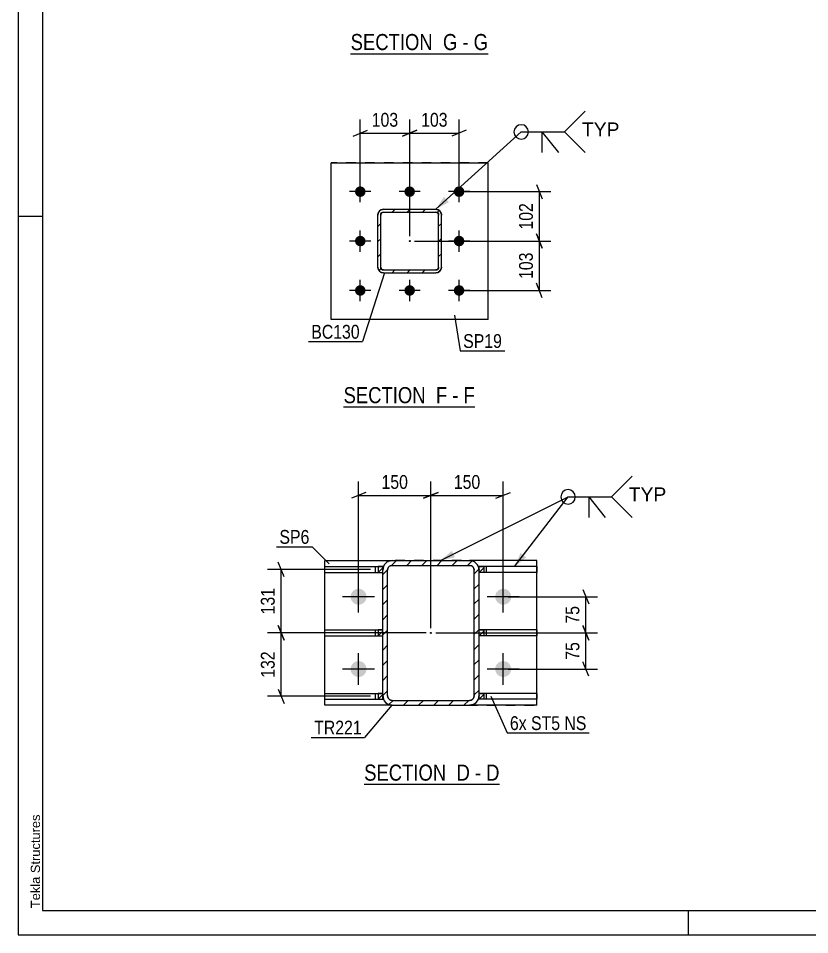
# Model space of a CAD drawing. Header units: millimetres. Extents: x 0 to 1189, y 0 to 841.
# Drawn here: x 0 to 164.1, y 0 to 190.1 of the extents above; entities that cross this region are included whole.
import ezdxf

# ---------------------------------------------------------------- set-up
doc = ezdxf.new("R2010")
doc.units = ezdxf.units.MM
doc.linetypes.add('DXK_LINE_DOT2', pattern=[3.9198, 1.9599, -1.9599])
doc.linetypes.add('DXK_LINE_DOT3', pattern=[5.9187, 2.979, -0.9799, 0.9799, -0.9799])
doc.styles.add('Arial', font='ARIAL.TTF', dxfattribs={"height": 0.2})
doc.styles.add('Arial Narrow', font='ARIALN.TTF', dxfattribs={"height": 0.2})

# ---------------------------------------------------------------- blocks, each defined once
blk = doc.blocks.new('Unknown-761554296-1134')
at = {"color": 5, "linetype": 'Continuous'}
for p, q in [((0, 841), (0, 0)), ((5, 836), (5, 5)), ((5, 149), (0, 149)), ((5, 5), (1184, 5)), ((139, 0), (139, 5)), ((0, 0), (1189, 0))]:
    blk.add_line(p, q, dxfattribs=at)
at = {"color": 174, "linetype": 'Continuous', "style": 'Arial'}
blk.add_text('Tekla Structures', height=1.9102, rotation=90, dxfattribs=at).set_placement((4.5, 5.5))
blk = doc.blocks.new('Unknown-761554296-15 - 3187')
at = {"color": 6, "linetype": 'Continuous'}
blk.add_line((71.73, 31.2), (99.8, 31.2), dxfattribs=at)
at = {"color": 0, "linetype": 'Continuous'}
for points in [[(89.84, 31.95), (89.84, 35.45), (71.73, 35.45), (71.73, 31.95)], [(93.65, 31.95), (93.65, 35.45), (90.89, 35.45), (90.89, 31.95)], [(95.98, 31.95), (95.98, 35.45), (94.7, 35.45), (94.7, 31.95)], [(99.8, 31.95), (99.8, 35.45), (97.03, 35.45), (97.03, 31.95)]]:
    blk.add_wipeout(points, dxfattribs=at)
at = {"color": 7, "linetype": 'Continuous', "style": 'Arial Narrow'}
for s, p in [('SECTION ', (71.73, 31.95)), ('D', (90.89, 31.95)), ('D', (97.03, 31.95)), ('-', (94.7, 31.95))]:
    blk.add_text(s, height=3.34, dxfattribs=at).set_placement(p)
blk = doc.blocks.new('Unknown-761554296-20 - 2183')
at = {"color": 6, "linetype": 'Continuous'}
blk.add_line((67.46, 109.51), (94.68, 109.51), dxfattribs=at)
at = {"color": 0, "linetype": 'Continuous'}
for points in [[(85.57, 110.26), (85.57, 113.76), (67.46, 113.76), (67.46, 110.26)], [(88.96, 110.26), (88.96, 113.76), (86.62, 113.76), (86.62, 110.26)], [(91.29, 110.26), (91.29, 113.76), (90.01, 113.76), (90.01, 110.26)], [(94.68, 110.26), (94.68, 113.76), (92.34, 113.76), (92.34, 110.26)]]:
    blk.add_wipeout(points, dxfattribs=at)
at = {"color": 7, "linetype": 'Continuous', "style": 'Arial Narrow'}
for s, p in [('SECTION ', (67.46, 110.26)), ('F', (86.62, 110.26)), ('F', (92.34, 110.26)), ('-', (90.01, 110.26))]:
    blk.add_text(s, height=3.34, dxfattribs=at).set_placement(p)
blk = doc.blocks.new('Unknown-761554296-21 - 1914')
at = {"color": 6, "linetype": 'Continuous'}
blk.add_line((68.93, 182.76), (97.43, 182.76), dxfattribs=at)
at = {"color": 0, "linetype": 'Continuous'}
for points in [[(87.03, 183.51), (87.03, 187.01), (68.93, 187.01), (68.93, 183.51)], [(91.07, 183.51), (91.07, 187.01), (88.08, 187.01), (88.08, 183.51)], [(93.39, 183.51), (93.39, 187.01), (92.12, 187.01), (92.12, 183.51)], [(97.43, 183.51), (97.43, 187.01), (94.44, 187.01), (94.44, 183.51)]]:
    blk.add_wipeout(points, dxfattribs=at)
at = {"color": 7, "linetype": 'Continuous', "style": 'Arial Narrow'}
for s, p in [('SECTION ', (68.93, 183.51)), ('G', (88.08, 183.51)), ('G', (94.44, 183.51)), ('-', (92.12, 183.51))]:
    blk.add_text(s, height=3.34, dxfattribs=at).set_placement(p)
blk = doc.blocks.new('Part-761554296-3251 - 3187')
at = {"linetype": 'Continuous'}
h = blk.add_hatch(dxfattribs=at)
h.set_pattern_fill('', scale=0.7, style=0, pattern_type=0)
h.set_pattern_definition([(45, (95.574, 48.8572), (-1.5715, 1.5715), [])])
h.paths.add_polyline_path([(95.57, 50.06), (95.57, 48.86), (96.55, 48.86), (96.55, 50.06)])
at = {"color": 7, "linetype": 'DXK_LINE_DOT2'}
for p, q in [((95.57, 48.86), (95.57, 50.06)), ((96.55, 50.06), (95.57, 50.06)), ((97.07, 48.86), (97.07, 50.06)), ((96.55, 48.86), (95.57, 48.86))]:
    blk.add_line(p, q, dxfattribs=at)
at = {"color": 2, "linetype": 'Continuous'}
for p, q in [((95.57, 48.86), (95.57, 50.06)), ((95.57, 50.06), (96.55, 50.06)), ((107.57, 50.06), (96.55, 50.06)), ((96.55, 50.06), (96.55, 48.86)), ((107.57, 50.06), (107.57, 48.86)), ((96.55, 48.86), (95.57, 48.86)), ((107.57, 48.86), (96.55, 48.86))]:
    blk.add_line(p, q, dxfattribs=at)
blk = doc.blocks.new('Part-761554296-3256 - 3187')
at = {"linetype": 'Continuous'}
h = blk.add_hatch(dxfattribs=at)
h.set_pattern_fill('', scale=0.7, style=0, pattern_type=0)
h.set_pattern_definition([(45, (95.574, 75.1572), (-1.5715, 1.5715), [])])
h.paths.add_polyline_path([(95.57, 76.36), (95.57, 75.16), (96.55, 75.16), (96.55, 76.36)])
at = {"color": 7, "linetype": 'DXK_LINE_DOT2'}
for p, q in [((95.57, 75.16), (95.57, 76.36)), ((96.55, 76.36), (95.57, 76.36)), ((97.07, 75.16), (97.07, 76.36)), ((96.55, 75.16), (95.57, 75.16))]:
    blk.add_line(p, q, dxfattribs=at)
at = {"color": 2, "linetype": 'Continuous'}
for p, q in [((95.57, 75.16), (95.57, 76.36)), ((95.57, 76.36), (96.55, 76.36)), ((107.57, 76.36), (96.55, 76.36)), ((96.55, 76.36), (96.55, 75.16)), ((107.57, 76.36), (107.57, 75.16)), ((96.55, 75.16), (95.57, 75.16)), ((107.57, 75.16), (96.55, 75.16))]:
    blk.add_line(p, q, dxfattribs=at)
blk = doc.blocks.new('Part-761554296-3317 - 3187')
at = {"color": 2, "linetype": 'Continuous'}
for p, q in [((63.57, 47.61), (63.57, 77.61)), ((63.57, 77.61), (77.57, 77.61)), ((107.57, 77.61), (93.57, 77.61)), ((107.57, 47.61), (107.57, 77.61)), ((77.57, 47.61), (63.57, 47.61)), ((107.57, 47.61), (93.57, 47.61))]:
    blk.add_line(p, q, dxfattribs=at)
at = {"color": 7, "linetype": 'DXK_LINE_DOT2'}
for p, q in [((107.57, 77.61), (77.57, 77.61)), ((77.57, 77.61), (93.57, 77.61)), ((77.57, 47.61), (107.57, 47.61)), ((77.57, 47.61), (93.57, 47.61))]:
    blk.add_line(p, q, dxfattribs=at)
blk = doc.blocks.new('Part-761554296-3261 - 3187')
at = {"linetype": 'Continuous'}
h = blk.add_hatch(dxfattribs=at)
h.set_pattern_fill('', scale=0.7, style=0, pattern_type=0)
h.set_pattern_definition([(45, (95.574, 62.0072), (-1.5715, 1.5715), [])])
h.paths.add_polyline_path([(95.57, 63.21), (95.57, 62.01), (96.55, 62.01), (96.55, 63.21)])
at = {"color": 7, "linetype": 'DXK_LINE_DOT2'}
for p, q in [((95.57, 62.01), (95.57, 63.21)), ((96.55, 63.21), (95.57, 63.21)), ((97.07, 62.01), (97.07, 63.21)), ((96.55, 62.01), (95.57, 62.01))]:
    blk.add_line(p, q, dxfattribs=at)
at = {"color": 2, "linetype": 'Continuous'}
for p, q in [((95.57, 62.01), (95.57, 63.21)), ((95.57, 63.21), (96.55, 63.21)), ((107.57, 63.21), (96.55, 63.21)), ((96.55, 63.21), (96.55, 62.01)), ((107.57, 63.21), (107.57, 62.01)), ((96.55, 62.01), (95.57, 62.01)), ((107.57, 62.01), (96.55, 62.01))]:
    blk.add_line(p, q, dxfattribs=at)
blk = doc.blocks.new('Part-761554296-3266 - 3187')
at = {"linetype": 'Continuous'}
h = blk.add_hatch(dxfattribs=at)
h.set_pattern_fill('', scale=0.7, style=0, pattern_type=0)
h.set_pattern_definition([(45, (74.6, 48.8572), (-1.5715, 1.5715), [])])
h.paths.add_polyline_path([(74.6, 50.06), (74.6, 48.86), (75.57, 48.86), (75.57, 50.06)])
at = {"color": 2, "linetype": 'Continuous'}
for p, q in [((63.57, 50.06), (74.6, 50.06)), ((63.57, 48.86), (63.57, 50.06)), ((75.57, 50.06), (74.6, 50.06)), ((74.6, 50.06), (74.6, 48.86)), ((75.57, 48.86), (75.57, 50.06)), ((63.57, 48.86), (74.6, 48.86)), ((74.6, 48.86), (75.57, 48.86))]:
    blk.add_line(p, q, dxfattribs=at)
at = {"color": 7, "linetype": 'DXK_LINE_DOT2'}
for p, q in [((74.07, 48.86), (74.07, 50.06)), ((74.6, 50.06), (75.57, 50.06)), ((75.57, 48.86), (75.57, 50.06)), ((74.6, 48.86), (75.57, 48.86))]:
    blk.add_line(p, q, dxfattribs=at)
blk = doc.blocks.new('Part-761554296-3271 - 3187')
at = {"linetype": 'Continuous'}
h = blk.add_hatch(dxfattribs=at)
h.set_pattern_fill('', scale=0.7, style=0, pattern_type=0)
h.set_pattern_definition([(45, (74.6, 75.1572), (-1.5715, 1.5715), [])])
h.paths.add_polyline_path([(74.6, 76.36), (74.6, 75.16), (75.57, 75.16), (75.57, 76.36)])
at = {"color": 2, "linetype": 'Continuous'}
for p, q in [((63.57, 76.36), (74.6, 76.36)), ((63.57, 75.16), (63.57, 76.36)), ((75.57, 76.36), (74.6, 76.36)), ((74.6, 76.36), (74.6, 75.16)), ((75.57, 75.16), (75.57, 76.36)), ((63.57, 75.16), (74.6, 75.16)), ((74.6, 75.16), (75.57, 75.16))]:
    blk.add_line(p, q, dxfattribs=at)
at = {"color": 7, "linetype": 'DXK_LINE_DOT2'}
for p, q in [((74.07, 75.16), (74.07, 76.36)), ((74.6, 76.36), (75.57, 76.36)), ((75.57, 75.16), (75.57, 76.36)), ((74.6, 75.16), (75.57, 75.16))]:
    blk.add_line(p, q, dxfattribs=at)
blk = doc.blocks.new('Part-761554296-3276 - 3187')
at = {"linetype": 'Continuous'}
h = blk.add_hatch(dxfattribs=at)
h.set_pattern_fill('', scale=0.7, style=0, pattern_type=0)
h.set_pattern_definition([(45, (74.6, 62.0072), (-1.5715, 1.5715), [])])
h.paths.add_polyline_path([(74.6, 63.21), (74.6, 62.01), (75.57, 62.01), (75.57, 63.21)])
at = {"color": 2, "linetype": 'Continuous'}
for p, q in [((63.57, 63.21), (74.6, 63.21)), ((63.57, 62.01), (63.57, 63.21)), ((75.57, 63.21), (74.6, 63.21)), ((74.6, 63.21), (74.6, 62.01)), ((75.57, 62.01), (75.57, 63.21)), ((63.57, 62.01), (74.6, 62.01)), ((74.6, 62.01), (75.57, 62.01))]:
    blk.add_line(p, q, dxfattribs=at)
at = {"color": 7, "linetype": 'DXK_LINE_DOT2'}
for p, q in [((74.07, 62.01), (74.07, 63.21)), ((74.6, 63.21), (75.57, 63.21)), ((75.57, 62.01), (75.57, 63.21)), ((74.6, 62.01), (75.57, 62.01))]:
    blk.add_line(p, q, dxfattribs=at)
blk = doc.blocks.new('Part-761554296-3344 - 3187')
at = {"linetype": 'Continuous'}
h = blk.add_hatch(dxfattribs=at)
h.set_pattern_fill('', scale=0.7, style=0, pattern_type=0)
h.set_pattern_definition([(45, (75.573, 49.6079), (-1.57154, 1.57154), [])])
h.paths.add_polyline_path([(75.57, 75.61), (75.57, 49.61), (75.73, 48.84), (76.16, 48.19), (76.81, 47.76), (77.57, 47.61), (93.57, 47.61), (94.34, 47.76), (94.99, 48.19), (95.42, 48.84), (95.57, 49.61), (95.57, 75.61), (95.42, 76.37), (94.99, 77.02), (94.34, 77.46), (93.57, 77.61), (77.57, 77.61), (76.81, 77.46), (76.16, 77.02), (75.73, 76.37)])
h.paths.add_polyline_path([(76.87, 76.31), (77.19, 76.53), (77.57, 76.61), (93.57, 76.61), (93.96, 76.53), (94.28, 76.31), (94.5, 75.99), (94.57, 75.61), (94.57, 49.61), (94.5, 49.23), (94.28, 48.9), (93.96, 48.68), (93.57, 48.61), (77.57, 48.61), (77.19, 48.68), (76.87, 48.9), (76.65, 49.23), (76.57, 49.61), (76.57, 75.61), (76.65, 75.99)])
blk.add_hatch(color=30, dxfattribs=at).paths.add_polyline_path([(85.57, 62.51, -1), (85.57, 62.71, -1)])
at = {"color": 7, "linetype": 'DXK_LINE_DOT2'}
for p, q in [((75.57, 75.61), (75.73, 76.37)), ((76.81, 77.46), (77.57, 77.61)), ((77.57, 76.61), (77.19, 76.53)), ((77.57, 77.61), (93.57, 77.61)), ((77.57, 76.61), (93.57, 76.61)), ((93.57, 77.61), (94.34, 77.46)), ((93.96, 76.53), (93.57, 76.61)), ((95.42, 76.37), (95.57, 75.61)), ((75.57, 49.61), (75.57, 75.61)), ((76.65, 75.99), (76.57, 75.61)), ((76.57, 49.61), (76.57, 75.61)), ((94.57, 75.61), (94.5, 75.99)), ((94.57, 49.61), (94.57, 75.61)), ((95.57, 49.61), (95.57, 75.61)), ((75.73, 48.84), (75.57, 49.61)), ((76.57, 49.61), (76.65, 49.23)), ((94.5, 49.23), (94.57, 49.61)), ((95.57, 49.61), (95.42, 48.84)), ((77.57, 47.61), (76.81, 47.76)), ((77.19, 48.68), (77.57, 48.61)), ((77.57, 48.61), (93.57, 48.61)), ((77.57, 47.61), (93.57, 47.61)), ((93.57, 48.61), (93.96, 48.68)), ((94.34, 47.76), (93.57, 47.61))]:
    blk.add_line(p, q, dxfattribs=at)
at = {"color": 2, "linetype": 'Continuous'}
for p, q in [((75.73, 76.37), (75.57, 75.61)), ((77.57, 77.61), (76.81, 77.46)), ((77.19, 76.53), (77.57, 76.61)), ((77.57, 77.61), (93.57, 77.61)), ((77.57, 76.61), (93.57, 76.61)), ((94.34, 77.46), (93.57, 77.61)), ((93.57, 76.61), (93.96, 76.53)), ((95.57, 75.61), (95.42, 76.37)), ((75.57, 49.61), (75.57, 75.61)), ((76.57, 75.61), (76.65, 75.99)), ((76.57, 49.61), (76.57, 75.61)), ((94.5, 75.99), (94.57, 75.61)), ((94.57, 49.61), (94.57, 75.61)), ((95.57, 49.61), (95.57, 75.61)), ((75.57, 49.61), (75.73, 48.84)), ((76.65, 49.23), (76.57, 49.61)), ((94.57, 49.61), (94.5, 49.23)), ((95.42, 48.84), (95.57, 49.61)), ((76.81, 47.76), (77.57, 47.61)), ((77.57, 48.61), (77.19, 48.68)), ((77.57, 48.61), (93.57, 48.61)), ((77.57, 47.61), (93.57, 47.61)), ((93.96, 48.68), (93.57, 48.61)), ((93.57, 47.61), (94.34, 47.76))]:
    blk.add_line(p, q, dxfattribs=at)
at = {"color": 30, "linetype": 'DXK_LINE_DOT3'}
blk.add_line((85.57, 62.61), (85.57, 62.61), dxfattribs=at)
at = {"color": 30, "linetype": 'Continuous'}
blk.add_circle((85.57, 62.61), 0.1, dxfattribs=at)
at = {"color": 7, "linetype": 'DXK_LINE_DOT2'}
for centre, radius, start, end in [((77.57, 75.61), 2, 112.5, 157.5), ((77.57, 75.61), 1, 112.5, 157.5), ((93.57, 75.61), 1, 22.5, 67.5), ((93.57, 75.61), 2, 22.5, 67.5), ((77.57, 49.61), 2, 202.5, 247.5), ((77.57, 49.61), 1, 202.5, 247.5), ((93.57, 49.61), 1, 292.5, 337.5), ((93.57, 49.61), 2, 292.5, 337.5)]:
    blk.add_arc(centre, radius, start, end, dxfattribs=at)
at = {"color": 2, "linetype": 'Continuous'}
for centre, radius, start, end in [((77.57, 75.61), 2, 112.5, 157.5), ((77.57, 75.61), 1, 112.5, 157.5), ((93.57, 75.61), 1, 22.5, 67.5), ((93.57, 75.61), 2, 22.5, 67.5), ((77.57, 49.61), 2, 202.5, 247.5), ((77.57, 49.61), 1, 202.5, 247.5), ((93.57, 49.61), 1, 292.5, 337.5), ((93.57, 49.61), 2, 292.5, 337.5)]:
    blk.add_arc(centre, radius, start, end, dxfattribs=at)
blk = doc.blocks.new('Bolt-761554296-3353 - 3187')
at = {"linetype": 'Continuous'}
for points in [[(68.92, 70.11, -1), (72.22, 70.11, -1)], [(98.92, 70.11, -1), (102.22, 70.11, -1)], [(68.92, 55.11, -1), (72.22, 55.11, -1)], [(98.92, 55.11, -1), (102.22, 55.11, -1)]]:
    blk.add_hatch(color=1, dxfattribs=at).paths.add_polyline_path(points)
at = {"color": 1, "linetype": 'Continuous'}
for p, q in [((70.57, 66.81), (70.57, 73.41)), ((100.57, 66.81), (100.57, 73.41)), ((73.87, 70.11), (67.27, 70.11)), ((103.87, 70.11), (97.27, 70.11)), ((70.57, 51.81), (70.57, 58.41)), ((100.57, 51.81), (100.57, 58.41)), ((73.87, 55.11), (67.27, 55.11)), ((103.87, 55.11), (97.27, 55.11))]:
    blk.add_line(p, q, dxfattribs=at)
blk = doc.blocks.new('Bolt-761554296-2338 - 2183')
at = {"linetype": 'Continuous'}
for points in [[(70.92, 153.04, -1), (70.92, 155.24, -1)], [(81.17, 153.04, -1), (81.17, 155.24, -1)], [(91.42, 153.04, -1), (91.42, 155.24, -1)], [(70.92, 142.79, -1), (70.92, 144.99, -1)], [(91.42, 142.79, -1), (91.42, 144.99, -1)], [(70.92, 132.54, -1), (70.92, 134.74, -1)], [(81.17, 132.54, -1), (81.17, 134.74, -1)], [(91.42, 132.54, -1), (91.42, 134.74, -1)]]:
    blk.add_hatch(color=1, dxfattribs=at).paths.add_polyline_path(points)
at = {"color": 1, "linetype": 'Continuous'}
for p, q in [((70.92, 151.94), (70.92, 156.34)), ((81.17, 151.94), (81.17, 156.34)), ((91.42, 151.94), (91.42, 156.34)), ((73.12, 154.14), (68.72, 154.14)), ((83.37, 154.14), (78.97, 154.14)), ((93.62, 154.14), (89.22, 154.14)), ((70.92, 141.69), (70.92, 146.09)), ((91.42, 141.69), (91.42, 146.09)), ((73.12, 143.89), (68.72, 143.89)), ((93.62, 143.89), (89.22, 143.89)), ((70.92, 131.44), (70.92, 135.84)), ((81.17, 131.44), (81.17, 135.84)), ((91.42, 131.44), (91.42, 135.84)), ((73.12, 133.64), (68.72, 133.64)), ((83.37, 133.64), (78.97, 133.64)), ((93.62, 133.64), (89.22, 133.64))]:
    blk.add_line(p, q, dxfattribs=at)
blk = doc.blocks.new('Part-761554296-2290 - 2183')
at = {"color": 2, "linetype": 'Continuous'}
for p, q in [((64.92, 160.14), (97.42, 160.14)), ((64.92, 127.64), (64.92, 160.14)), ((97.42, 127.64), (97.42, 160.14)), ((97.42, 127.64), (64.92, 127.64))]:
    blk.add_line(p, q, dxfattribs=at)
at = {"color": 7, "linetype": 'DXK_LINE_DOT2'}
for p, q in [((97.42, 160.14), (64.92, 160.14)), ((97.42, 127.64), (64.92, 127.64))]:
    blk.add_line(p, q, dxfattribs=at)
blk = doc.blocks.new('Part-761554296-2282 - 2183')
at = {"linetype": 'Continuous'}
h = blk.add_hatch(dxfattribs=at)
h.set_pattern_fill('', scale=0.7, style=0, pattern_type=0)
h.set_pattern_definition([(45, (87.0306, 137.3844), (-1.57154, 1.57154), [])])
h.paths.add_polyline_path([(86.57, 137.29), (87.03, 137.38), (87.42, 137.64), (87.68, 138.03), (87.77, 138.49), (87.77, 149.29), (87.68, 149.75), (87.42, 150.14), (87.03, 150.4), (86.57, 150.49), (75.77, 150.49), (75.31, 150.4), (74.92, 150.14), (74.66, 149.75), (74.57, 149.29), (74.57, 138.49), (74.66, 138.03), (74.92, 137.64), (75.31, 137.38), (75.77, 137.29)])
h.paths.add_polyline_path([(75.77, 137.89), (75.54, 137.94), (75.35, 138.07), (75.22, 138.26), (75.17, 138.49), (75.17, 149.29), (75.22, 149.52), (75.35, 149.72), (75.54, 149.85), (75.77, 149.89), (86.57, 149.89), (86.8, 149.85), (87, 149.72), (87.13, 149.52), (87.17, 149.29), (87.17, 138.49), (87.13, 138.26), (87, 138.07), (86.8, 137.94), (86.57, 137.89)])
blk.add_hatch(color=30, dxfattribs=at).paths.add_polyline_path([(81.17, 143.79, -1), (81.17, 143.99, -1)])
at = {"color": 7, "linetype": 'DXK_LINE_DOT2'}
for p, q in [((75.31, 150.4), (75.77, 150.49)), ((75.77, 150.49), (86.57, 150.49)), ((86.57, 150.49), (87.03, 150.4)), ((74.57, 149.29), (74.66, 149.75)), ((74.57, 138.49), (74.57, 149.29)), ((75.22, 149.52), (75.17, 149.29)), ((75.17, 138.49), (75.17, 149.29)), ((75.35, 149.72), (75.22, 149.52)), ((75.54, 149.85), (75.35, 149.72)), ((75.77, 149.89), (75.54, 149.85)), ((75.77, 149.89), (86.57, 149.89)), ((86.8, 149.85), (86.57, 149.89)), ((87, 149.72), (86.8, 149.85)), ((87.13, 149.52), (87, 149.72)), ((87.17, 149.29), (87.13, 149.52)), ((87.17, 138.49), (87.17, 149.29)), ((87.68, 149.75), (87.77, 149.29)), ((87.77, 138.49), (87.77, 149.29)), ((74.66, 138.03), (74.57, 138.49)), ((75.17, 138.49), (75.22, 138.26)), ((75.22, 138.26), (75.35, 138.07)), ((75.77, 137.29), (75.31, 137.38)), ((75.35, 138.07), (75.54, 137.94)), ((75.54, 137.94), (75.77, 137.89)), ((75.77, 137.89), (86.57, 137.89)), ((75.77, 137.29), (86.57, 137.29)), ((86.57, 137.89), (86.8, 137.94)), ((87.03, 137.38), (86.57, 137.29)), ((86.8, 137.94), (87, 138.07)), ((87, 138.07), (87.13, 138.26)), ((87.13, 138.26), (87.17, 138.49)), ((87.77, 138.49), (87.68, 138.03))]:
    blk.add_line(p, q, dxfattribs=at)
at = {"color": 2, "linetype": 'Continuous'}
for p, q in [((75.77, 150.49), (75.31, 150.4)), ((75.77, 150.49), (75.77, 150.49)), ((75.77, 150.49), (86.57, 150.49)), ((86.57, 150.49), (86.57, 150.49)), ((87.03, 150.4), (86.57, 150.49)), ((74.66, 149.75), (74.57, 149.29)), ((74.57, 149.29), (74.57, 149.29)), ((74.57, 138.49), (74.57, 149.29)), ((75.17, 149.29), (75.22, 149.52)), ((75.17, 149.29), (75.17, 149.29)), ((75.17, 138.49), (75.17, 149.29)), ((75.22, 149.52), (75.35, 149.72)), ((75.35, 149.72), (75.54, 149.85)), ((75.54, 149.85), (75.77, 149.89)), ((75.77, 149.89), (75.77, 149.89)), ((75.77, 149.89), (86.57, 149.89)), ((86.57, 149.89), (86.57, 149.89)), ((86.57, 149.89), (86.8, 149.85)), ((86.8, 149.85), (87, 149.72)), ((87, 149.72), (87.13, 149.52)), ((87.13, 149.52), (87.17, 149.29)), ((87.17, 149.29), (87.17, 149.29)), ((87.17, 138.49), (87.17, 149.29)), ((87.77, 149.29), (87.68, 149.75)), ((87.77, 149.29), (87.77, 149.29)), ((87.77, 138.49), (87.77, 149.29)), ((74.57, 138.49), (74.57, 138.49)), ((74.57, 138.49), (74.66, 138.03)), ((75.17, 138.49), (75.17, 138.49)), ((75.22, 138.26), (75.17, 138.49)), ((75.35, 138.07), (75.22, 138.26)), ((75.31, 137.38), (75.77, 137.29)), ((75.54, 137.94), (75.35, 138.07)), ((75.77, 137.89), (75.54, 137.94)), ((75.77, 137.89), (75.77, 137.89)), ((75.77, 137.89), (86.57, 137.89)), ((75.77, 137.29), (75.77, 137.29)), ((75.77, 137.29), (86.57, 137.29)), ((86.8, 137.94), (86.57, 137.89)), ((86.57, 137.89), (86.57, 137.89)), ((86.57, 137.29), (87.03, 137.38)), ((86.57, 137.29), (86.57, 137.29)), ((87, 138.07), (86.8, 137.94)), ((87.13, 138.26), (87, 138.07)), ((87.17, 138.49), (87.13, 138.26)), ((87.17, 138.49), (87.17, 138.49)), ((87.68, 138.03), (87.77, 138.49)), ((87.77, 138.49), (87.77, 138.49))]:
    blk.add_line(p, q, dxfattribs=at)
at = {"color": 7, "linetype": 'DXK_LINE_DOT3'}
blk.add_line((81.17, 143.89), (81.17, 143.89), dxfattribs=at)
at = {"color": 30, "linetype": 'DXK_LINE_DOT3'}
blk.add_line((81.17, 143.89), (81.17, 143.89), dxfattribs=at)
at = {"color": 30, "linetype": 'Continuous'}
blk.add_circle((81.17, 143.89), 0.1, dxfattribs=at)
at = {"color": 7, "linetype": 'DXK_LINE_DOT2'}
for centre, start, end in [((75.77, 149.29), 112.5, 157.5), ((86.57, 149.29), 22.5, 67.5), ((75.77, 138.49), 202.5, 247.5), ((86.57, 138.49), 292.5, 337.5)]:
    blk.add_arc(centre, 1.2, start, end, dxfattribs=at)
at = {"color": 2, "linetype": 'Continuous'}
for centre, start, end in [((75.77, 149.29), 112.5, 157.5), ((86.57, 149.29), 22.5, 67.5), ((75.77, 138.49), 202.5, 247.5), ((86.57, 138.49), 292.5, 337.5)]:
    blk.add_arc(centre, 1.2, start, end, dxfattribs=at)
blk = doc.blocks.new('StraightDimension-761554296-3496 - 3187')
at = {"color": 7, "linetype": 'Continuous'}
for p, q in [((55.12, 74.26), (53.92, 77.26)), ((73.07, 75.76), (51.67, 75.76)), ((54.52, 62.61), (54.52, 75.76)), ((53.92, 64.11), (55.12, 61.11)), ((84.57, 62.61), (51.67, 62.61))]:
    blk.add_line(p, q, dxfattribs=at)
at = {"color": 0}
blk.add_wipeout([(53.77, 72.52), (49.57, 72.52), (49.57, 65.84), (53.77, 65.84)], dxfattribs=at)
at = {"color": 3, "style": 'Arial Narrow'}
blk.add_text('131', height=2.863, rotation=90.0002, dxfattribs=at).set_placement((53.17, 66.44))
blk = doc.blocks.new('StraightDimension-761554296-3376 - 3187')
at = {"color": 7, "linetype": 'Continuous'}
for p, q in [((85.57, 63.61), (85.57, 93.99)), ((100.57, 71.11), (100.57, 93.99)), ((87.07, 91.74), (84.07, 90.54)), ((99.07, 90.54), (102.07, 91.74)), ((85.57, 91.14), (100.57, 91.14))]:
    blk.add_line(p, q, dxfattribs=at)
at = {"color": 0}
blk.add_wipeout([(96.42, 91.89), (96.42, 96.09), (89.73, 96.09), (89.73, 91.89)], dxfattribs=at)
at = {"color": 3, "style": 'Arial Narrow'}
blk.add_text('150', height=2.863, dxfattribs=at).set_placement((90.33, 92.49))
blk = doc.blocks.new('StraightDimension-761554296-3377 - 3187')
at = {"color": 7, "linetype": 'Continuous'}
for p, q in [((70.57, 71.11), (70.57, 93.99)), ((85.57, 63.61), (85.57, 93.99)), ((72.07, 91.74), (69.07, 90.54)), ((84.07, 90.54), (87.07, 91.74)), ((70.57, 91.14), (85.57, 91.14))]:
    blk.add_line(p, q, dxfattribs=at)
at = {"color": 0}
blk.add_wipeout([(81.42, 91.89), (81.42, 96.09), (74.73, 96.09), (74.73, 91.89)], dxfattribs=at)
at = {"color": 3, "style": 'Arial Narrow'}
blk.add_text('150', height=2.863, dxfattribs=at).set_placement((75.33, 92.49))
blk = doc.blocks.new('StraightDimension-761554296-3489 - 3187')
at = {"color": 7, "linetype": 'Continuous'}
for p, q in [((55.12, 61.11), (53.92, 64.11)), ((84.57, 62.61), (51.67, 62.61)), ((54.52, 49.46), (54.52, 62.61)), ((73.07, 49.46), (51.67, 49.46)), ((53.92, 50.96), (55.12, 47.96))]:
    blk.add_line(p, q, dxfattribs=at)
at = {"color": 0}
blk.add_wipeout([(53.77, 59.37), (49.57, 59.37), (49.57, 52.69), (53.77, 52.69)], dxfattribs=at)
at = {"color": 3, "style": 'Arial Narrow'}
blk.add_text('132', height=2.863, rotation=90.0002, dxfattribs=at).set_placement((53.17, 53.29))
blk = doc.blocks.new('StraightDimension-761554296-29140 - 3187')
at = {"color": 7, "linetype": 'Continuous'}
for p, q in [((117.11, 71.61), (118.31, 68.61)), ((101.57, 70.11), (120.11, 70.11)), ((117.71, 62.61), (117.71, 70.11)), ((118.31, 61.11), (117.11, 64.11)), ((86.57, 62.61), (120.11, 62.61))]:
    blk.add_line(p, q, dxfattribs=at)
at = {"color": 0}
blk.add_wipeout([(116.96, 68.79), (112.76, 68.79), (112.76, 63.93), (116.96, 63.93)], dxfattribs=at)
at = {"color": 3, "style": 'Arial Narrow'}
blk.add_text('75', height=2.863, rotation=90.0002, dxfattribs=at).set_placement((116.36, 64.53))
blk = doc.blocks.new('StraightDimension-761554296-29141 - 3187')
at = {"color": 7, "linetype": 'Continuous'}
for p, q in [((117.11, 64.11), (118.31, 61.11)), ((86.57, 62.61), (120.11, 62.61)), ((117.71, 55.11), (117.71, 62.61)), ((118.31, 53.61), (117.11, 56.61)), ((101.57, 55.11), (120.11, 55.11))]:
    blk.add_line(p, q, dxfattribs=at)
at = {"color": 0}
blk.add_wipeout([(116.96, 61.29), (112.76, 61.29), (112.76, 56.43), (116.96, 56.43)], dxfattribs=at)
at = {"color": 3, "style": 'Arial Narrow'}
blk.add_text('75', height=2.863, rotation=90.0002, dxfattribs=at).set_placement((116.36, 57.03))
blk = doc.blocks.new('StraightDimension-761554296-29245 - 2183')
at = {"color": 7, "linetype": 'Continuous'}
for p, q in [((81.17, 144.89), (81.17, 169.12)), ((91.42, 155.14), (91.42, 169.12)), ((79.67, 165.67), (82.67, 166.87)), ((81.17, 166.27), (91.42, 166.27)), ((92.92, 166.87), (89.92, 165.67))]:
    blk.add_line(p, q, dxfattribs=at)
at = {"color": 0}
blk.add_wipeout([(89.64, 167.02), (89.64, 171.22), (82.95, 171.22), (82.95, 167.02)], dxfattribs=at)
at = {"color": 3, "style": 'Arial Narrow'}
blk.add_text('103', height=2.863, dxfattribs=at).set_placement((83.55, 167.62))
blk = doc.blocks.new('StraightDimension-761554296-29246 - 2183')
at = {"color": 7, "linetype": 'Continuous'}
for p, q in [((70.92, 155.14), (70.92, 169.12)), ((81.17, 144.89), (81.17, 169.12)), ((69.42, 165.67), (72.42, 166.87)), ((70.92, 166.27), (81.17, 166.27)), ((82.67, 166.87), (79.67, 165.67))]:
    blk.add_line(p, q, dxfattribs=at)
at = {"color": 0}
blk.add_wipeout([(79.39, 167.02), (79.39, 171.22), (72.7, 171.22), (72.7, 167.02)], dxfattribs=at)
at = {"color": 3, "style": 'Arial Narrow'}
blk.add_text('103', height=2.863, dxfattribs=at).set_placement((73.3, 167.62))
blk = doc.blocks.new('StraightDimension-761554296-29256 - 2183')
at = {"color": 7, "linetype": 'Continuous'}
for p, q in [((92.42, 154.14), (110.47, 154.14)), ((107.47, 155.64), (108.67, 152.64)), ((108.07, 143.89), (108.07, 154.14)), ((108.67, 142.39), (107.47, 145.39)), ((82.17, 143.89), (110.47, 143.89))]:
    blk.add_line(p, q, dxfattribs=at)
at = {"color": 0}
blk.add_wipeout([(107.32, 152.36), (103.12, 152.36), (103.12, 145.68), (107.32, 145.68)], dxfattribs=at)
at = {"color": 3, "style": 'Arial Narrow'}
blk.add_text('102', height=2.863, rotation=90.0002, dxfattribs=at).set_placement((106.72, 146.28))
blk = doc.blocks.new('StraightDimension-761554296-29257 - 2183')
at = {"color": 7, "linetype": 'Continuous'}
for p, q in [((107.47, 145.39), (108.67, 142.39)), ((82.17, 143.89), (110.47, 143.89)), ((108.07, 133.64), (108.07, 143.89)), ((108.67, 132.14), (107.47, 135.14)), ((92.42, 133.64), (110.47, 133.64))]:
    blk.add_line(p, q, dxfattribs=at)
at = {"color": 0}
blk.add_wipeout([(107.32, 142.11), (103.12, 142.11), (103.12, 135.43), (107.32, 135.43)], dxfattribs=at)
at = {"color": 3, "style": 'Arial Narrow'}
blk.add_text('103', height=2.863, rotation=90.0002, dxfattribs=at).set_placement((106.72, 136.03))
blk = doc.blocks.new('Mark-761554296-3313 - 3187')
at = {"color": 0}
blk.add_wipeout([(60.37, 81.09), (60.37, 84.09), (54.16, 84.09), (54.16, 81.09)], dxfattribs=at)
blk.add_wipeout([(60.37, 81.09), (60.37, 84.09), (54.16, 84.09), (54.16, 81.09)], dxfattribs=at)
at = {"color": 30, "linetype": 'Continuous'}
for p in [(53.56, 80.49), (64.5, 76.96)]:
    blk.add_line(p, (60.97, 80.49), dxfattribs=at)
at = {"color": 3, "style": 'Arial Narrow'}
blk.add_text('SP6', height=2.863, dxfattribs=at).set_placement((54.16, 81.09))
blk = doc.blocks.new('Mark-761554296-3340 - 3187')
at = {"color": 0}
blk.add_wipeout([(71.22, 41.53), (71.22, 44.53), (61.36, 44.53), (61.36, 41.53)], dxfattribs=at)
blk.add_wipeout([(71.22, 41.53), (71.22, 44.53), (61.36, 44.53), (61.36, 41.53)], dxfattribs=at)
at = {"color": 30, "linetype": 'Continuous'}
for p in [(77.47, 47.61), (60.76, 40.93)]:
    blk.add_line(p, (71.82, 40.93), dxfattribs=at)
at = {"color": 3, "style": 'Arial Narrow'}
blk.add_text('TR221', height=2.863, dxfattribs=at).set_placement((61.36, 41.53))
blk = doc.blocks.new('WeldMark-761554296-3526 - 3187')
at = {"linetype": 'Continuous'}
for points in [[(90.57, 78.28), (87.55, 77.61), (89.9, 79.62)], [(105.35, 78.28), (102.93, 76.36), (104.16, 79.19)]]:
    blk.add_hatch(color=30, dxfattribs=at).paths.add_polyline_path(points)
at = {"color": 30, "linetype": 'Continuous'}
for p, q in [((87.55, 77.61), (114.01, 90.82)), ((102.93, 76.36), (114.01, 90.82)), ((114.01, 90.82), (123.01, 90.82))]:
    blk.add_line(p, q, dxfattribs=at)
at = {"color": 3, "linetype": 'Continuous'}
for q in [(121.73, 86.53), (118.3, 86.53)]:
    blk.add_line((118.3, 90.82), q, dxfattribs=at)
for start, end in [(90, 270), (270, 90)]:
    blk.add_arc((114.01, 90.82), 1.5, start, end, dxfattribs=at)
at = {"color": 0, "linetype": 'Continuous'}
blk.add_wipeout([(134.39, 89.92), (134.39, 92.92), (126.61, 92.92), (126.61, 89.92)], dxfattribs=at)
blk.add_wipeout([(134.39, 89.92), (134.39, 92.92), (126.61, 92.92), (126.61, 89.92)], dxfattribs=at)
at = {"color": 3, "linetype": 'Continuous'}
for q in [(127.3, 95.1), (127.3, 86.53)]:
    blk.add_line((123.01, 90.82), q, dxfattribs=at)
at = {"color": 3, "linetype": 'Continuous', "style": 'Arial'}
blk.add_text('TYP', height=2.865, dxfattribs=at).set_placement((126.61, 89.92))
blk = doc.blocks.new('MarkSet-761554296-3583 - 3187')
at = {"color": 0}
blk.add_wipeout([(105.44, 42.45), (105.44, 45.45), (101.96, 45.45), (101.96, 42.45)], dxfattribs=at)
blk.add_wipeout([(105.44, 42.45), (105.44, 45.45), (101.96, 45.45), (101.96, 42.45)], dxfattribs=at)
at = {"color": 30, "linetype": 'Continuous'}
blk.add_line((98.02, 49.48), (101.36, 41.85), dxfattribs=at)
at = {"color": 0}
blk.add_wipeout([(112.36, 42.45), (112.36, 45.45), (106.34, 45.45), (106.34, 42.45)], dxfattribs=at)
blk.add_wipeout([(112.36, 42.45), (112.36, 45.45), (106.34, 45.45), (106.34, 42.45)], dxfattribs=at)
at = {"color": 3, "style": 'Arial Narrow'}
for s, p in [('6x', (101.96, 42.45)), ('ST5', (106.34, 42.45))]:
    blk.add_text(s, height=2.863, dxfattribs=at).set_placement(p)
at = {"color": 0}
blk.add_wipeout([(117.83, 42.45), (117.83, 45.45), (113.26, 45.45), (113.26, 42.45)], dxfattribs=at)
blk.add_wipeout([(117.83, 42.45), (117.83, 45.45), (113.26, 45.45), (113.26, 42.45)], dxfattribs=at)
at = {"color": 30, "linetype": 'Continuous'}
blk.add_line((101.36, 41.85), (118.43, 41.85), dxfattribs=at)
at = {"color": 3, "style": 'Arial Narrow'}
blk.add_text('NS', height=2.863, dxfattribs=at).set_placement((113.26, 42.45))
blk = doc.blocks.new('Mark-761554296-2278 - 2183')
at = {"color": 0}
blk.add_wipeout([(70.81, 123.64), (70.81, 126.64), (60.76, 126.64), (60.76, 123.64)], dxfattribs=at)
blk.add_wipeout([(70.81, 123.64), (70.81, 126.64), (60.76, 126.64), (60.76, 123.64)], dxfattribs=at)
at = {"color": 30, "linetype": 'Continuous'}
for p in [(75.95, 137.29), (60.16, 123.04)]:
    blk.add_line(p, (71.41, 123.04), dxfattribs=at)
at = {"color": 3, "style": 'Arial Narrow'}
blk.add_text('BC130', height=2.863, dxfattribs=at).set_placement((60.76, 123.64))
blk = doc.blocks.new('Mark-761554296-2286 - 2183')
at = {"color": 0}
blk.add_wipeout([(100.31, 121.72), (100.31, 124.72), (92.27, 124.72), (92.27, 121.72)], dxfattribs=at)
blk.add_wipeout([(100.31, 121.72), (100.31, 124.72), (92.27, 124.72), (92.27, 121.72)], dxfattribs=at)
at = {"color": 30, "linetype": 'Continuous'}
for p, q in [((90.48, 128.51), (91.67, 121.12)), ((91.67, 121.12), (100.91, 121.12))]:
    blk.add_line(p, q, dxfattribs=at)
at = {"color": 3, "style": 'Arial Narrow'}
blk.add_text('SP19', height=2.863, dxfattribs=at).set_placement((92.27, 121.72))
blk = doc.blocks.new('WeldMark-761554296-29266 - 2183')
at = {"linetype": 'Continuous'}
blk.add_hatch(color=30, dxfattribs=at).paths.add_polyline_path([(89.3, 151.95), (86.57, 150.49), (88.29, 153.06)])
at = {"color": 30, "linetype": 'Continuous'}
for p, q in [((86.57, 150.49), (104.3, 166.53)), ((104.3, 166.53), (113.3, 166.53))]:
    blk.add_line(p, q, dxfattribs=at)
at = {"color": 3, "linetype": 'Continuous'}
for q in [(112.01, 162.24), (108.58, 162.24)]:
    blk.add_line((108.58, 166.53), q, dxfattribs=at)
for start, end in [(90, 270), (270, 90)]:
    blk.add_arc((104.3, 166.53), 1.5, start, end, dxfattribs=at)
at = {"color": 0, "linetype": 'Continuous'}
blk.add_wipeout([(124.67, 165.63), (124.67, 168.63), (116.9, 168.63), (116.9, 165.63)], dxfattribs=at)
blk.add_wipeout([(124.67, 165.63), (124.67, 168.63), (116.9, 168.63), (116.9, 165.63)], dxfattribs=at)
at = {"color": 3, "linetype": 'Continuous'}
for q in [(117.58, 170.81), (117.58, 162.24)]:
    blk.add_line((113.3, 166.53), q, dxfattribs=at)
at = {"color": 3, "linetype": 'Continuous', "style": 'Arial'}
blk.add_text('TYP', height=2.865, dxfattribs=at).set_placement((116.9, 165.63))

msp = doc.modelspace()

# ---------------------------------------------------------------- block references
for name in ['Unknown-761554296-1134', 'Part-761554296-2290 - 2183', 'Bolt-761554296-2338 - 2183', 'Part-761554296-2282 - 2183', 'Part-761554296-3317 - 3187', 'Part-761554296-3271 - 3187', 'Part-761554296-3344 - 3187', 'Part-761554296-3256 - 3187', 'Bolt-761554296-3353 - 3187', 'Part-761554296-3276 - 3187', 'Part-761554296-3261 - 3187', 'Part-761554296-3266 - 3187', 'Part-761554296-3251 - 3187']:
    msp.add_blockref(name, (0, 0))

# ---------------------------------------------------------------- next in the draw order: block references
for name in ['Unknown-761554296-21 - 1914', 'StraightDimension-761554296-29245 - 2183', 'Mark-761554296-2278 - 2183', 'Mark-761554296-2286 - 2183', 'Unknown-761554296-20 - 2183', 'StraightDimension-761554296-3496 - 3187', 'MarkSet-761554296-3583 - 3187', 'Unknown-761554296-15 - 3187']:
    msp.add_blockref(name, (0, 0))

# ---------------------------------------------------------------- next in the draw order: block references
for name in ['StraightDimension-761554296-29246 - 2183', 'StraightDimension-761554296-3376 - 3187', 'Mark-761554296-3313 - 3187']:
    msp.add_blockref(name, (0, 0))

# ---------------------------------------------------------------- next in the draw order: block references
for name in ['StraightDimension-761554296-29256 - 2183', 'StraightDimension-761554296-3377 - 3187']:
    msp.add_blockref(name, (0, 0))

# ---------------------------------------------------------------- next in the draw order: block references
for name in ['WeldMark-761554296-29266 - 2183', 'StraightDimension-761554296-29257 - 2183', 'WeldMark-761554296-3526 - 3187', 'StraightDimension-761554296-29140 - 3187', 'StraightDimension-761554296-3489 - 3187']:
    msp.add_blockref(name, (0, 0))

# ---------------------------------------------------------------- next in the draw order: block references
for name in ['StraightDimension-761554296-29141 - 3187', 'Mark-761554296-3340 - 3187']:
    msp.add_blockref(name, (0, 0))

doc.saveas('drawing.dxf')
